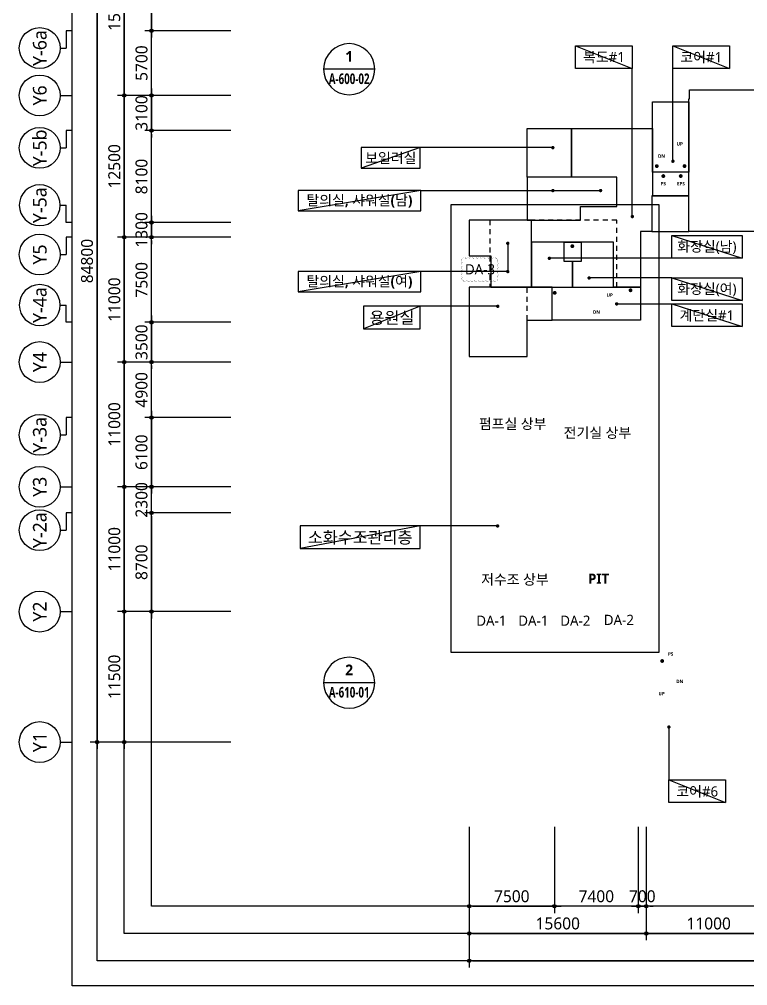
# Model space of a CAD drawing. Header units: millimetres. Extents: x -867282 to 190005487, y -1022614 to 455456909.
# Drawn here: x 532132 to 596318, y 36445 to 121625 of the extents above; entities that cross this region are included whole.
import ezdxf
from ezdxf.enums import TextEntityAlignment as Align

# ---------------------------------------------------------------- set-up
doc = ezdxf.new("R2010")
doc.units = ezdxf.units.MM
doc.header["$LTSCALE"] = 400
doc.header["$MEASUREMENT"] = 0
doc.header["$PDSIZE"] = -10
doc.linetypes.add('HID', pattern=[2, 1.1, -0.9])
doc.layers.get('0').update_dxf_attribs({"linetype": 'CONTINUOUS'})
doc.layers.get('Defpoints').update_dxf_attribs({"color": 153, "linetype": 'CONTINUOUS'})
for name, color, linetype in [('8', 8, 'CONTINUOUS'), ('A-ANNO-GRA1', 7, 'CONTINUOUS'), ('A-ANNO-TEXT1', 7, 'CONTINUOUS'), ('A-ANNO-TEXT2', 3, 'CONTINUOUS'), ('A-FLOR-MARK-ARCH', 1, 'CONTINUOUS'), ('A-ST-AXIS-BUB', 7, 'CONTINUOUS'), ('A-ST-AXIS-DIM', 7, 'CONTINUOUS'), ('AA-MKXS', 3, 'CONTINUOUS'), ('X-SEC-종$0$A-ST-AXIS-BUB', 7, 'CONTINUOUS')]:
    doc.layers.add(name, color=color, linetype=linetype)
for name, color, linetype, plot in [('A-ANNO-REV', 31, 'CONTINUOUS', False), ('Defpoint', 161, 'CONTINUOUS', False), ('면적', 210, 'CONTINUOUS', False)]:
    doc.layers.add(name, color=color, linetype=linetype, plot=plot)
doc.styles.add('2020음성 1차', font='')
doc.styles.add('SAMOO', font='romans.shx', dxfattribs={"bigfont": 'whgtxt.shx'})
doc.styles.add('SH_대대리576', font='malgun.ttf')
doc.styles.add('SH_진천_나눔', font='')
doc.styles.get('2020음성 1차').set_extended_font_data('NanumGothic', bold=True)
doc.styles.get('SH_진천_나눔').set_extended_font_data('NanumGothic', bold=True)
doc.dimstyles.new('SHP 600', dxfattribs={"dimscale": 300, "dimtxt": 3.5, "dimasz": 1, "dimexe": 2, "dimexo": 2, "dimgap": 1, "dimtad": 1, "dimdec": 0, "dimzin": 0, "dimdsep": 46, "dimtxsty": 'SH_대대리576', "dimblk": 'DIMDOT', "dimcen": 0.09, "dimclrt": 3, "dimadec": 0, "dimazin": 1, "dimtfac": 1, "dimtdec": 0, "dimtix": 1, "dimtmove": 2, "dimatfit": 0, "dimldrblk": 'DIMDOT', "dimfxl": 1, "dimtolj": 1, "dimtzin": 0, "dimarcsym": 0})

# ---------------------------------------------------------------- blocks, each defined once
blk = doc.blocks.new('DIMDOT')
at = {"color": 0}
blk.add_line((-2, 0), (2, 0), dxfattribs=at)
for radius in [0.5, 0.25]:
    blk.add_circle((0, 0), radius, dxfattribs=at)
blk = doc.blocks.new('*D67')
at = {"layer": 'A-ST-AXIS-DIM', "color": 0, "lineweight": -2, "transparency": 16777216}
for p, q in [((550782, 142716), (538382, 142716)), ((538982, 142416), (538982, 58216)), ((550782, 57916), (538382, 57916))]:
    blk.add_line(p, q, dxfattribs=at)
at = {"layer": 'Defpoints', "color": 0, "transparency": 16777216}
for p in [(551382, 142716), (538982, 57916), (551382, 57916)]:
    blk.add_point(p, dxfattribs=at)
at = {"layer": 'A-ST-AXIS-DIM', "color": 0, "linetype": 'ByBlock', "lineweight": -2, "transparency": 16777216, "xscale": 300, "yscale": 300, "zscale": 300}
for p, rotation in [((538982, 142716), 90), ((538982, 57916), 270)]:
    blk.add_blockref('DIMDOT', p, dxfattribs=dict(at, rotation=rotation))
at = {"layer": 'A-ST-AXIS-DIM', "color": 3, "transparency": 16777216, "insert": (538102, 100316), "char_height": 1050, "attachment_point": 5, "rotation": 90, "style": 'SH_대대리576'}
blk.add_mtext('\\A1;84800', dxfattribs=at)
blk = doc.blocks.new('*D68')
at = {"layer": 'A-ST-AXIS-DIM', "color": 0, "lineweight": -2, "transparency": 16777216}
for p, q in [((550782, 69416), (540782, 69416)), ((541382, 69116), (541382, 58216)), ((550782, 57916), (540782, 57916))]:
    blk.add_line(p, q, dxfattribs=at)
at = {"layer": 'Defpoints', "color": 0, "transparency": 16777216}
for p in [(551382, 69416), (541382, 57916), (551382, 57916)]:
    blk.add_point(p, dxfattribs=at)
at = {"layer": 'A-ST-AXIS-DIM', "color": 0, "linetype": 'ByBlock', "lineweight": -2, "transparency": 16777216, "xscale": 300, "yscale": 300, "zscale": 300}
for p, rotation in [((541382, 69416), 90), ((541382, 57916), 270)]:
    blk.add_blockref('DIMDOT', p, dxfattribs=dict(at, rotation=rotation))
at = {"layer": 'A-ST-AXIS-DIM', "color": 3, "transparency": 16777216, "insert": (540505, 63666), "char_height": 1050, "attachment_point": 5, "rotation": 90, "style": 'SH_대대리576'}
blk.add_mtext('\\A1;11500', dxfattribs=at)
blk = doc.blocks.new('*D69')
at = {"layer": 'A-ST-AXIS-DIM', "color": 0, "lineweight": -2, "transparency": 16777216}
for p, q in [((550782, 80416), (540782, 80416)), ((541382, 80116), (541382, 69716)), ((550782, 69416), (540782, 69416))]:
    blk.add_line(p, q, dxfattribs=at)
at = {"layer": 'Defpoints', "color": 0, "transparency": 16777216}
for p in [(551382, 80416), (541382, 69416), (551382, 69416)]:
    blk.add_point(p, dxfattribs=at)
at = {"layer": 'A-ST-AXIS-DIM', "color": 0, "linetype": 'ByBlock', "lineweight": -2, "transparency": 16777216, "xscale": 300, "yscale": 300, "zscale": 300}
for p, rotation in [((541382, 80416), 90), ((541382, 69416), 270)]:
    blk.add_blockref('DIMDOT', p, dxfattribs=dict(at, rotation=rotation))
at = {"layer": 'A-ST-AXIS-DIM', "color": 3, "transparency": 16777216, "insert": (540506, 74916), "char_height": 1050, "attachment_point": 5, "rotation": 90, "style": 'SH_대대리576'}
blk.add_mtext('\\A1;11000', dxfattribs=at)
blk = doc.blocks.new('*D70')
at = {"layer": 'A-ST-AXIS-DIM', "color": 0, "lineweight": -2, "transparency": 16777216}
for p, q in [((550782, 91416), (540782, 91416)), ((541382, 91116), (541382, 80716)), ((550782, 80416), (540782, 80416))]:
    blk.add_line(p, q, dxfattribs=at)
at = {"layer": 'Defpoints', "color": 0, "transparency": 16777216}
for p in [(551382, 91416), (541382, 80416), (551382, 80416)]:
    blk.add_point(p, dxfattribs=at)
at = {"layer": 'A-ST-AXIS-DIM', "color": 0, "linetype": 'ByBlock', "lineweight": -2, "transparency": 16777216, "xscale": 300, "yscale": 300, "zscale": 300}
for p, rotation in [((541382, 91416), 90), ((541382, 80416), 270)]:
    blk.add_blockref('DIMDOT', p, dxfattribs=dict(at, rotation=rotation))
at = {"layer": 'A-ST-AXIS-DIM', "color": 3, "transparency": 16777216, "insert": (540506, 85916), "char_height": 1050, "attachment_point": 5, "rotation": 90, "style": 'SH_대대리576'}
blk.add_mtext('\\A1;11000', dxfattribs=at)
blk = doc.blocks.new('*D71')
at = {"layer": 'A-ST-AXIS-DIM', "color": 0, "lineweight": -2, "transparency": 16777216}
for p, q in [((550782, 102416), (540782, 102416)), ((541382, 102116), (541382, 91716)), ((550782, 91416), (540782, 91416))]:
    blk.add_line(p, q, dxfattribs=at)
at = {"layer": 'Defpoints', "color": 0, "transparency": 16777216}
for p in [(551382, 102416), (541382, 91416), (551382, 91416)]:
    blk.add_point(p, dxfattribs=at)
at = {"layer": 'A-ST-AXIS-DIM', "color": 0, "linetype": 'ByBlock', "lineweight": -2, "transparency": 16777216, "xscale": 300, "yscale": 300, "zscale": 300}
for p, rotation in [((541382, 102416), 90), ((541382, 91416), 270)]:
    blk.add_blockref('DIMDOT', p, dxfattribs=dict(at, rotation=rotation))
at = {"layer": 'A-ST-AXIS-DIM', "color": 3, "transparency": 16777216, "insert": (540506, 96916), "char_height": 1050, "attachment_point": 5, "rotation": 90, "style": 'SH_대대리576'}
blk.add_mtext('\\A1;11000', dxfattribs=at)
blk = doc.blocks.new('*D72')
at = {"layer": 'A-ST-AXIS-DIM', "color": 0, "lineweight": -2, "transparency": 16777216}
for p, q in [((550782, 114916), (540782, 114916)), ((541382, 114616), (541382, 102716)), ((550782, 102416), (540782, 102416))]:
    blk.add_line(p, q, dxfattribs=at)
at = {"layer": 'Defpoints', "color": 0, "transparency": 16777216}
for p in [(551382, 114916), (541382, 102416), (551382, 102416)]:
    blk.add_point(p, dxfattribs=at)
at = {"layer": 'A-ST-AXIS-DIM', "color": 0, "linetype": 'ByBlock', "lineweight": -2, "transparency": 16777216, "xscale": 300, "yscale": 300, "zscale": 300}
for p, rotation in [((541382, 114916), 90), ((541382, 102416), 270)]:
    blk.add_blockref('DIMDOT', p, dxfattribs=dict(at, rotation=rotation))
at = {"layer": 'A-ST-AXIS-DIM', "color": 3, "transparency": 16777216, "insert": (540503, 108666), "char_height": 1050, "attachment_point": 5, "rotation": 90, "style": 'SH_대대리576'}
blk.add_mtext('\\A1;12500', dxfattribs=at)
blk = doc.blocks.new('*D73')
at = {"layer": 'A-ST-AXIS-DIM', "color": 0, "lineweight": -2, "transparency": 16777216}
for p, q in [((550782, 130216), (540782, 130216)), ((541382, 129916), (541382, 115216)), ((550782, 114916), (540782, 114916))]:
    blk.add_line(p, q, dxfattribs=at)
at = {"layer": 'Defpoints', "color": 0, "transparency": 16777216}
for p in [(551382, 130216), (541382, 114916), (551382, 114916)]:
    blk.add_point(p, dxfattribs=at)
at = {"layer": 'A-ST-AXIS-DIM', "color": 0, "linetype": 'ByBlock', "lineweight": -2, "transparency": 16777216, "xscale": 300, "yscale": 300, "zscale": 300}
for p, rotation in [((541382, 130216), 90), ((541382, 114916), 270)]:
    blk.add_blockref('DIMDOT', p, dxfattribs=dict(at, rotation=rotation))
at = {"layer": 'A-ST-AXIS-DIM', "color": 3, "transparency": 16777216, "insert": (540502, 122566), "char_height": 1050, "attachment_point": 5, "rotation": 90, "style": 'SH_대대리576'}
blk.add_mtext('\\A1;15300', dxfattribs=at)
blk = doc.blocks.new('*D171')
at = {"layer": 'A-ST-AXIS-DIM', "color": 0, "lineweight": -2, "transparency": 16777216}
for p, q in [((571782, 50445), (571782, 40445)), ((587382, 50445), (587382, 40445)), ((572082, 41045), (587082, 41045))]:
    blk.add_line(p, q, dxfattribs=at)
at = {"layer": 'Defpoints', "color": 0, "transparency": 16777216}
for p in [(571782, 51045), (587382, 51045), (587382, 41045)]:
    blk.add_point(p, dxfattribs=at)
at = {"layer": 'A-ST-AXIS-DIM', "color": 0, "linetype": 'ByBlock', "lineweight": -2, "transparency": 16777216, "xscale": 300, "yscale": 300, "zscale": 300, "rotation": 180}
blk.add_blockref('DIMDOT', (571782, 41045), dxfattribs=at)
at = {"layer": 'A-ST-AXIS-DIM', "color": 0, "linetype": 'ByBlock', "lineweight": -2, "transparency": 16777216, "xscale": 300, "yscale": 300, "zscale": 300}
blk.add_blockref('DIMDOT', (587382, 41045), dxfattribs=at)
at = {"layer": 'A-ST-AXIS-DIM', "color": 3, "transparency": 16777216, "insert": (579582, 41924), "char_height": 1050, "attachment_point": 5, "style": 'SH_대대리576'}
blk.add_mtext('\\A1;15600', dxfattribs=at)
blk = doc.blocks.new('*D172')
at = {"layer": 'A-ST-AXIS-DIM', "color": 0, "lineweight": -2, "transparency": 16777216}
for p, q in [((587382, 50445), (587382, 40445)), ((598382, 50445), (598382, 40445)), ((587682, 41045), (598082, 41045))]:
    blk.add_line(p, q, dxfattribs=at)
at = {"layer": 'Defpoints', "color": 0, "transparency": 16777216}
for p in [(587382, 51045), (598382, 51045), (598382, 41045)]:
    blk.add_point(p, dxfattribs=at)
at = {"layer": 'A-ST-AXIS-DIM', "color": 0, "linetype": 'ByBlock', "lineweight": -2, "transparency": 16777216, "xscale": 300, "yscale": 300, "zscale": 300, "rotation": 180}
blk.add_blockref('DIMDOT', (587382, 41045), dxfattribs=at)
at = {"layer": 'A-ST-AXIS-DIM', "color": 0, "linetype": 'ByBlock', "lineweight": -2, "transparency": 16777216, "xscale": 300, "yscale": 300, "zscale": 300}
blk.add_blockref('DIMDOT', (598382, 41045), dxfattribs=at)
at = {"layer": 'A-ST-AXIS-DIM', "color": 3, "transparency": 16777216, "insert": (592882, 41921), "char_height": 1050, "attachment_point": 5, "style": 'SH_대대리576'}
blk.add_mtext('\\A1;11000', dxfattribs=at)
blk = doc.blocks.new('*D183')
at = {"layer": 'A-ST-AXIS-DIM', "color": 0, "lineweight": -2, "transparency": 16777216}
for p, q in [((571782, 50445), (571782, 38045)), ((686382, 50445), (686382, 38045)), ((572082, 38645), (686082, 38645))]:
    blk.add_line(p, q, dxfattribs=at)
at = {"layer": 'Defpoints', "color": 0, "transparency": 16777216}
for p in [(571782, 51045), (686382, 51045), (686382, 38645)]:
    blk.add_point(p, dxfattribs=at)
at = {"layer": 'A-ST-AXIS-DIM', "color": 0, "linetype": 'ByBlock', "lineweight": -2, "transparency": 16777216, "xscale": 300, "yscale": 300, "zscale": 300, "rotation": 180}
blk.add_blockref('DIMDOT', (571782, 38645), dxfattribs=at)
at = {"layer": 'A-ST-AXIS-DIM', "color": 0, "linetype": 'ByBlock', "lineweight": -2, "transparency": 16777216, "xscale": 300, "yscale": 300, "zscale": 300}
blk.add_blockref('DIMDOT', (686382, 38645), dxfattribs=at)
at = {"layer": 'A-ST-AXIS-DIM', "color": 3, "transparency": 16777216, "insert": (629082, 39524), "char_height": 1050, "attachment_point": 5, "style": 'SH_대대리576'}
blk.add_mtext('\\A1;114600', dxfattribs=at)
blk = doc.blocks.new('A-ST-AXIS-BUB-1')
at = {"layer": 'A-ST-AXIS-BUB'}
blk.add_line((0, 350), (0, 0), dxfattribs=at)
blk.add_circle((0, 950), 600, dxfattribs=at)
blk = doc.blocks.new('A-ST-AXIS-BUB-2')
at = {"layer": 'X-SEC-종$0$A-ST-AXIS-BUB'}
blk.add_line((1800, 1050, -103000), (1800, 525, -103000), dxfattribs=at)
at = {"layer": 'X-SEC-종$0$A-ST-AXIS-BUB', "elevation": -103000}
blk.add_lwpolyline([(3323, 0), (3323, 525), (1800, 525)], dxfattribs=at)
at = {"layer": 'X-SEC-종$0$A-ST-AXIS-BUB'}
blk.add_circle((1800, 2850, -103000), 1800, dxfattribs=at)
blk = doc.blocks.new('*U392')
at = {"layer": 'AA-MKXS', "color": 3, "linetype": 'Continuous', "ltscale": 5}
blk.add_line((-5.999976, 0), (5.999976, 0), dxfattribs=at)
blk.add_circle((0, 0), 5.999976, dxfattribs=at)
at = {"layer": 'AA-MKXS', "style": 'SAMOO', "width": 0.85}
blk.add_attdef('ViewNUM', text='', height=2.5, dxfattribs=at).set_placement((0, 1), align=Align.BOTTOM_CENTER)
blk.add_attdef('SheetNUM', text='', height=2.5, dxfattribs=at).set_placement((0, -1), align=Align.TOP_CENTER)
blk = doc.blocks.new('*D455')
at = {"layer": 'A-ST-AXIS-DIM', "color": 0, "lineweight": -2, "transparency": 16777216}
for p, q in [((543782, 80716), (543782, 81016)), ((550782, 80416), (543182, 80416)), ((543782, 78116), (543782, 80416)), ((550782, 78116), (543182, 78116)), ((543782, 77816), (543782, 77516))]:
    blk.add_line(p, q, dxfattribs=at)
at = {"layer": 'Defpoints', "color": 0, "transparency": 16777216}
for p in [(543782, 80416), (551382, 80416), (551382, 78116)]:
    blk.add_point(p, dxfattribs=at)
at = {"layer": 'A-ST-AXIS-DIM', "color": 0, "linetype": 'ByBlock', "lineweight": -2, "transparency": 16777216, "xscale": 300, "yscale": 300, "zscale": 300}
for p, rotation in [((543782, 80416), 270), ((543782, 78116), 90)]:
    blk.add_blockref('DIMDOT', p, dxfattribs=dict(at, rotation=rotation))
at = {"layer": 'A-ST-AXIS-DIM', "color": 3, "transparency": 16777216, "insert": (542902, 79266), "char_height": 1050, "attachment_point": 5, "rotation": 90, "style": 'SH_대대리576'}
blk.add_mtext('\\A1;2300', dxfattribs=at)
blk = doc.blocks.new('*D456')
at = {"layer": 'A-ST-AXIS-DIM', "color": 0, "lineweight": -2, "transparency": 16777216}
for p, q in [((550782, 78116), (543182, 78116)), ((543782, 77816), (543782, 69716)), ((550782, 69416), (543182, 69416))]:
    blk.add_line(p, q, dxfattribs=at)
at = {"layer": 'Defpoints', "color": 0, "transparency": 16777216}
for p in [(551382, 78116), (543782, 69416), (551382, 69416)]:
    blk.add_point(p, dxfattribs=at)
at = {"layer": 'A-ST-AXIS-DIM', "color": 0, "linetype": 'ByBlock', "lineweight": -2, "transparency": 16777216, "xscale": 300, "yscale": 300, "zscale": 300}
for p, rotation in [((543782, 78116), 90), ((543782, 69416), 270)]:
    blk.add_blockref('DIMDOT', p, dxfattribs=dict(at, rotation=rotation))
at = {"layer": 'A-ST-AXIS-DIM', "color": 3, "transparency": 16777216, "insert": (542902, 73766), "char_height": 1050, "attachment_point": 5, "rotation": 90, "style": 'SH_대대리576'}
blk.add_mtext('\\A1;8700', dxfattribs=at)
blk = doc.blocks.new('*D457')
at = {"layer": 'A-ST-AXIS-DIM', "color": 0, "lineweight": -2, "transparency": 16777216}
for p, q in [((550782, 86516), (543182, 86516)), ((543782, 86216), (543782, 80716)), ((550782, 80416), (543182, 80416))]:
    blk.add_line(p, q, dxfattribs=at)
at = {"layer": 'Defpoints', "color": 0, "transparency": 16777216}
for p in [(551382, 86516), (543782, 80416), (551382, 80416)]:
    blk.add_point(p, dxfattribs=at)
at = {"layer": 'A-ST-AXIS-DIM', "color": 0, "linetype": 'ByBlock', "lineweight": -2, "transparency": 16777216, "xscale": 300, "yscale": 300, "zscale": 300}
for p, rotation in [((543782, 86516), 90), ((543782, 80416), 270)]:
    blk.add_blockref('DIMDOT', p, dxfattribs=dict(at, rotation=rotation))
at = {"layer": 'A-ST-AXIS-DIM', "color": 3, "transparency": 16777216, "insert": (542902, 83466), "char_height": 1050, "attachment_point": 5, "rotation": 90, "style": 'SH_대대리576'}
blk.add_mtext('\\A1;6100', dxfattribs=at)
blk = doc.blocks.new('*D458')
at = {"layer": 'A-ST-AXIS-DIM', "color": 0, "lineweight": -2, "transparency": 16777216}
for p, q in [((550782, 91416), (543182, 91416)), ((543782, 86816), (543782, 91116)), ((550782, 86516), (543182, 86516))]:
    blk.add_line(p, q, dxfattribs=at)
at = {"layer": 'Defpoints', "color": 0, "transparency": 16777216}
for p in [(543782, 91416), (551382, 91416), (551382, 86516)]:
    blk.add_point(p, dxfattribs=at)
at = {"layer": 'A-ST-AXIS-DIM', "color": 0, "linetype": 'ByBlock', "lineweight": -2, "transparency": 16777216, "xscale": 300, "yscale": 300, "zscale": 300}
for p, rotation in [((543782, 91416), 90), ((543782, 86516), 270)]:
    blk.add_blockref('DIMDOT', p, dxfattribs=dict(at, rotation=rotation))
at = {"layer": 'A-ST-AXIS-DIM', "color": 3, "transparency": 16777216, "insert": (542902, 88966), "char_height": 1050, "attachment_point": 5, "rotation": 90, "style": 'SH_대대리576'}
blk.add_mtext('\\A1;4900', dxfattribs=at)
blk = doc.blocks.new('*D459')
at = {"layer": 'A-ST-AXIS-DIM', "color": 0, "lineweight": -2, "transparency": 16777216}
for p, q in [((543782, 95216), (543782, 95516)), ((550782, 94916), (543182, 94916)), ((543782, 94916), (543782, 91416)), ((550782, 91416), (543182, 91416)), ((543782, 91116), (543782, 90816))]:
    blk.add_line(p, q, dxfattribs=at)
at = {"layer": 'Defpoints', "color": 0, "transparency": 16777216}
for p in [(551382, 94916), (543782, 91416), (551382, 91416)]:
    blk.add_point(p, dxfattribs=at)
at = {"layer": 'A-ST-AXIS-DIM', "color": 0, "linetype": 'ByBlock', "lineweight": -2, "transparency": 16777216, "xscale": 300, "yscale": 300, "zscale": 300}
for p, rotation in [((543782, 94916), 270), ((543782, 91416), 90)]:
    blk.add_blockref('DIMDOT', p, dxfattribs=dict(at, rotation=rotation))
at = {"layer": 'A-ST-AXIS-DIM', "color": 3, "transparency": 16777216, "insert": (542902, 93166), "char_height": 1050, "attachment_point": 5, "rotation": 90, "style": 'SH_대대리576'}
blk.add_mtext('\\A1;3500', dxfattribs=at)
blk = doc.blocks.new('*D460')
at = {"layer": 'A-ST-AXIS-DIM', "color": 0, "lineweight": -2, "transparency": 16777216}
for p, q in [((550782, 102416), (543182, 102416)), ((543782, 95216), (543782, 102116)), ((550782, 94916), (543182, 94916))]:
    blk.add_line(p, q, dxfattribs=at)
at = {"layer": 'Defpoints', "color": 0, "transparency": 16777216}
for p in [(543782, 102416), (551382, 102416), (551382, 94916)]:
    blk.add_point(p, dxfattribs=at)
at = {"layer": 'A-ST-AXIS-DIM', "color": 0, "linetype": 'ByBlock', "lineweight": -2, "transparency": 16777216, "xscale": 300, "yscale": 300, "zscale": 300}
for p, rotation in [((543782, 102416), 90), ((543782, 94916), 270)]:
    blk.add_blockref('DIMDOT', p, dxfattribs=dict(at, rotation=rotation))
at = {"layer": 'A-ST-AXIS-DIM', "color": 3, "transparency": 16777216, "insert": (542905, 98666), "char_height": 1050, "attachment_point": 5, "rotation": 90, "style": 'SH_대대리576'}
blk.add_mtext('\\A1;7500', dxfattribs=at)
blk = doc.blocks.new('*D461')
at = {"layer": 'A-ST-AXIS-DIM', "color": 0, "lineweight": -2, "transparency": 16777216}
for p, q in [((543782, 104016), (543782, 104316)), ((550782, 103716), (543182, 103716)), ((543782, 103716), (543782, 102416)), ((550782, 102416), (543182, 102416)), ((543782, 102116), (543782, 101816))]:
    blk.add_line(p, q, dxfattribs=at)
at = {"layer": 'Defpoints', "color": 0, "transparency": 16777216}
for p in [(551382, 103716), (543782, 102416), (551382, 102416)]:
    blk.add_point(p, dxfattribs=at)
at = {"layer": 'A-ST-AXIS-DIM', "color": 0, "linetype": 'ByBlock', "lineweight": -2, "transparency": 16777216, "xscale": 300, "yscale": 300, "zscale": 300}
for p, rotation in [((543782, 103716), 270), ((543782, 102416), 90)]:
    blk.add_blockref('DIMDOT', p, dxfattribs=dict(at, rotation=rotation))
at = {"layer": 'A-ST-AXIS-DIM', "color": 3, "transparency": 16777216, "insert": (542902, 103066), "char_height": 1050, "attachment_point": 5, "rotation": 90, "style": 'SH_대대리576'}
blk.add_mtext('\\A1;1300', dxfattribs=at)
blk = doc.blocks.new('*D462')
at = {"layer": 'A-ST-AXIS-DIM', "color": 0, "lineweight": -2, "transparency": 16777216}
for p, q in [((550782, 111816), (543182, 111816)), ((543782, 104016), (543782, 111516)), ((550782, 103716), (543182, 103716))]:
    blk.add_line(p, q, dxfattribs=at)
at = {"layer": 'Defpoints', "color": 0, "transparency": 16777216}
for p in [(543782, 111816), (551382, 111816), (551382, 103716)]:
    blk.add_point(p, dxfattribs=at)
at = {"layer": 'A-ST-AXIS-DIM', "color": 0, "linetype": 'ByBlock', "lineweight": -2, "transparency": 16777216, "xscale": 300, "yscale": 300, "zscale": 300}
for p, rotation in [((543782, 111816), 90), ((543782, 103716), 270)]:
    blk.add_blockref('DIMDOT', p, dxfattribs=dict(at, rotation=rotation))
at = {"layer": 'A-ST-AXIS-DIM', "color": 3, "transparency": 16777216, "insert": (542902, 107766), "char_height": 1050, "attachment_point": 5, "rotation": 90, "style": 'SH_대대리576'}
blk.add_mtext('\\A1;8100', dxfattribs=at)
blk = doc.blocks.new('*D463')
at = {"layer": 'A-ST-AXIS-DIM', "color": 0, "lineweight": -2, "transparency": 16777216}
for p, q in [((543782, 115216), (543782, 115516)), ((550782, 114916), (543182, 114916)), ((543782, 114916), (543782, 111816)), ((550782, 111816), (543182, 111816)), ((543782, 111516), (543782, 111216))]:
    blk.add_line(p, q, dxfattribs=at)
at = {"layer": 'Defpoints', "color": 0, "transparency": 16777216}
for p in [(551382, 114916), (543782, 111816), (551382, 111816)]:
    blk.add_point(p, dxfattribs=at)
at = {"layer": 'A-ST-AXIS-DIM', "color": 0, "linetype": 'ByBlock', "lineweight": -2, "transparency": 16777216, "xscale": 300, "yscale": 300, "zscale": 300}
for p, rotation in [((543782, 114916), 270), ((543782, 111816), 90)]:
    blk.add_blockref('DIMDOT', p, dxfattribs=dict(at, rotation=rotation))
at = {"layer": 'A-ST-AXIS-DIM', "color": 3, "transparency": 16777216, "insert": (542902, 113366), "char_height": 1050, "attachment_point": 5, "rotation": 90, "style": 'SH_대대리576'}
blk.add_mtext('\\A1;3100', dxfattribs=at)
blk = doc.blocks.new('*D464')
at = {"layer": 'A-ST-AXIS-DIM', "color": 0, "lineweight": -2, "transparency": 16777216}
for p, q in [((550782, 120616), (543182, 120616)), ((543782, 115216), (543782, 120316)), ((550782, 114916), (543182, 114916))]:
    blk.add_line(p, q, dxfattribs=at)
at = {"layer": 'Defpoints', "color": 0, "transparency": 16777216}
for p in [(543782, 120616), (551382, 120616), (551382, 114916)]:
    blk.add_point(p, dxfattribs=at)
at = {"layer": 'A-ST-AXIS-DIM', "color": 0, "linetype": 'ByBlock', "lineweight": -2, "transparency": 16777216, "xscale": 300, "yscale": 300, "zscale": 300}
for p, rotation in [((543782, 120616), 90), ((543782, 114916), 270)]:
    blk.add_blockref('DIMDOT', p, dxfattribs=dict(at, rotation=rotation))
at = {"layer": 'A-ST-AXIS-DIM', "color": 3, "transparency": 16777216, "insert": (542905, 117766), "char_height": 1050, "attachment_point": 5, "rotation": 90, "style": 'SH_대대리576'}
blk.add_mtext('\\A1;5700', dxfattribs=at)
blk = doc.blocks.new('*D465')
at = {"layer": 'A-ST-AXIS-DIM', "color": 0, "lineweight": -2, "transparency": 16777216}
for p, q in [((550782, 129416), (543182, 129416)), ((543782, 129116), (543782, 120916)), ((550782, 120616), (543182, 120616))]:
    blk.add_line(p, q, dxfattribs=at)
at = {"layer": 'Defpoints', "color": 0, "transparency": 16777216}
for p in [(551382, 129416), (543782, 120616), (551382, 120616)]:
    blk.add_point(p, dxfattribs=at)
at = {"layer": 'A-ST-AXIS-DIM', "color": 0, "linetype": 'ByBlock', "lineweight": -2, "transparency": 16777216, "xscale": 300, "yscale": 300, "zscale": 300}
for p, rotation in [((543782, 129416), 90), ((543782, 120616), 270)]:
    blk.add_blockref('DIMDOT', p, dxfattribs=dict(at, rotation=rotation))
at = {"layer": 'A-ST-AXIS-DIM', "color": 3, "transparency": 16777216, "insert": (542902, 125016), "char_height": 1050, "attachment_point": 5, "rotation": 90, "style": 'SH_대대리576'}
blk.add_mtext('\\A1;8800', dxfattribs=at)
blk = doc.blocks.new('*D495')
at = {"layer": 'A-ST-AXIS-DIM', "color": 0, "lineweight": -2, "transparency": 16777216}
for p, q in [((571782, 50445), (571782, 42845)), ((579282, 50445), (579282, 42845)), ((572082, 43445), (578982, 43445))]:
    blk.add_line(p, q, dxfattribs=at)
at = {"layer": 'Defpoints', "color": 0, "transparency": 16777216}
for p in [(571782, 51045), (579282, 51045), (579282, 43445)]:
    blk.add_point(p, dxfattribs=at)
at = {"layer": 'A-ST-AXIS-DIM', "color": 0, "linetype": 'ByBlock', "lineweight": -2, "transparency": 16777216, "xscale": 300, "yscale": 300, "zscale": 300, "rotation": 180}
blk.add_blockref('DIMDOT', (571782, 43445), dxfattribs=at)
at = {"layer": 'A-ST-AXIS-DIM', "color": 0, "linetype": 'ByBlock', "lineweight": -2, "transparency": 16777216, "xscale": 300, "yscale": 300, "zscale": 300}
blk.add_blockref('DIMDOT', (579282, 43445), dxfattribs=at)
at = {"layer": 'A-ST-AXIS-DIM', "color": 3, "transparency": 16777216, "insert": (575532, 44322), "char_height": 1050, "attachment_point": 5, "style": 'SH_대대리576'}
blk.add_mtext('\\A1;7500', dxfattribs=at)
blk = doc.blocks.new('*D496')
at = {"layer": 'A-ST-AXIS-DIM', "color": 0, "lineweight": -2, "transparency": 16777216}
for p, q in [((579282, 50445), (579282, 42845)), ((586682, 50445), (586682, 42845)), ((586382, 43445), (579582, 43445))]:
    blk.add_line(p, q, dxfattribs=at)
at = {"layer": 'Defpoints', "color": 0, "transparency": 16777216}
for p in [(579282, 51045), (586682, 51045), (579282, 43445)]:
    blk.add_point(p, dxfattribs=at)
at = {"layer": 'A-ST-AXIS-DIM', "color": 0, "linetype": 'ByBlock', "lineweight": -2, "transparency": 16777216, "xscale": 300, "yscale": 300, "zscale": 300, "rotation": 180}
blk.add_blockref('DIMDOT', (579282, 43445), dxfattribs=at)
at = {"layer": 'A-ST-AXIS-DIM', "color": 0, "linetype": 'ByBlock', "lineweight": -2, "transparency": 16777216, "xscale": 300, "yscale": 300, "zscale": 300}
blk.add_blockref('DIMDOT', (586682, 43445), dxfattribs=at)
at = {"layer": 'A-ST-AXIS-DIM', "color": 3, "transparency": 16777216, "insert": (582982, 44321), "char_height": 1050, "attachment_point": 5, "style": 'SH_대대리576'}
blk.add_mtext('\\A1;7400', dxfattribs=at)
blk = doc.blocks.new('*D497')
at = {"layer": 'A-ST-AXIS-DIM', "color": 0, "lineweight": -2, "transparency": 16777216}
for p, q in [((586682, 50445), (586682, 42845)), ((587382, 50445), (587382, 42845)), ((586382, 43445), (586082, 43445)), ((586682, 43445), (587382, 43445)), ((587682, 43445), (587982, 43445))]:
    blk.add_line(p, q, dxfattribs=at)
at = {"layer": 'Defpoints', "color": 0, "transparency": 16777216}
for p in [(586682, 51045), (587382, 51045), (587382, 43445)]:
    blk.add_point(p, dxfattribs=at)
at = {"layer": 'A-ST-AXIS-DIM', "color": 0, "linetype": 'ByBlock', "lineweight": -2, "transparency": 16777216, "xscale": 300, "yscale": 300, "zscale": 300}
blk.add_blockref('DIMDOT', (586682, 43445), dxfattribs=at)
at = {"layer": 'A-ST-AXIS-DIM', "color": 0, "linetype": 'ByBlock', "lineweight": -2, "transparency": 16777216, "xscale": 300, "yscale": 300, "zscale": 300, "rotation": 180}
blk.add_blockref('DIMDOT', (587382, 43445), dxfattribs=at)
at = {"layer": 'A-ST-AXIS-DIM', "color": 3, "transparency": 16777216, "insert": (587032, 44321), "char_height": 1050, "attachment_point": 5, "style": 'SH_대대리576'}
blk.add_mtext('\\A1;700', dxfattribs=at)
blk = doc.blocks.new('G$C349C1BBE')
at = {"layer": '면적'}
blk.add_lwpolyline([(110800, 18810), (108200, 18810), (108200, 14150), (108200, 14150), (108200, 11000), (19350, 11000), (19350, 22700), (19400, 22700), (19400, 23500), (55800, 23500), (55800, 22700), (55850, 22700), (55850, 14150), (59050, 14150), (59050, 22450), (59000, 22450), (59000, 23500), (110800, 23500), (110800, 22450), (110850, 22450), (110850, 18810)], dxfattribs=at)
for points in [[(16150, 22450), (19350, 22450), (19350, 16250), (16150, 16250)], [(5100, 20100), (9000, 20100), (9000, 15800), (5100, 15800)], [(9000, 20100), (16150, 20100), (16150, 14150), (16100, 14150), (16100, 14000), (16100, 11000), (15100, 11000), (15100, 6100), (12700, 6100), (12700, 10070), (9850, 10070), (9850, 10070), (8350, 10070), (8350, 10070), (5500, 10070), (5500, 12000), (9800, 12000), (9800, 13200), (13000, 13200), (13000, 15800), (9000, 15800)], [(16150, 14150), (19350, 14150), (19350, 16250), (16150, 16250)], [(5100, 15800), (5100, 12000), (9800, 12000), (9800, 13200), (13000, 13200), (13000, 15800)], [(16100, 11000), (19350, 11000), (19350, 14150), (16100, 14150)], [(0, 12000), (0, 8850), (1900, 8850), (1900, 6100), (5500, 6100), (5500, 12000)], [(5500, 10070), (5500, 6100), (9100, 6100), (9100, 8370), (8350, 8370), (8350, 10070)], [(9850, 8370), (8350, 8370), (8350, 10070), (9850, 10070)], [(9850, 10070), (9850, 8370), (9100, 8370), (9100, 6100), (12700, 6100), (12700, 10070)], [(0, 6100), (0, 0), (5100, 0), (5100, 3200), (7300, 3200), (7300, 6100)], [(7300, 6100), (15100, 6100), (15100, 3200), (7300, 3200)]]:
    blk.add_lwpolyline(points, close=True, dxfattribs=at)

msp = doc.modelspace()

# ---------------------------------------------------------------- linework, layer by layer
for points in [[(575176.2, 101877.2), (575176.2, 99392.9), (567503.9, 99392.9)], [(584773.1, 96542.5), (589621.5, 96542.5)]]:
    msp.add_lwpolyline(points)
at = {"const_width": 150}
msp.add_lwpolyline([(584698.1, 96542.5, 1), (584848.1, 96542.5, 1)], format="xyb", close=True, dxfattribs=at)
at = {"layer": '8', "linetype": 'HID'}
msp.add_lwpolyline([(571781.8, 98016.3), (571781.8, 91916.3), (576881.8, 91916.3), (576881.8, 98016.3), (584781.8, 98016.3), (584781.8, 103916.3), (573581.8, 103916.3), (573581.8, 98016.3)], close=True, dxfattribs=at)
at = {"layer": 'A-ANNO-GRA1'}
for points in [[(586153, 117296), (581153, 117296), (581153, 119296), (586153, 119296)], [(594729.1, 117296), (589729.1, 117296), (589729.1, 119296), (594729.1, 119296)], [(562268.6, 108514.3), (567468.6, 108514.3), (567468.6, 110314.3), (562268.6, 110314.3)], [(556703.9, 104733), (567503.9, 104733), (567503.9, 106533), (556703.9, 106533)], [(595821.5, 100559), (589621.5, 100559), (589621.5, 102559), (595821.5, 102559)], [(556703.9, 97592.9), (567503.9, 97592.9), (567503.9, 99392.9), (556703.9, 99392.9)], [(595821.5, 96828.7), (589621.5, 96828.7), (589621.5, 98828.7), (595821.5, 98828.7)], [(562468.6, 94331.9), (567468.6, 94331.9), (567468.6, 96331.9), (562468.6, 96331.9)], [(595821.5, 94542.5), (589621.5, 94542.5), (589621.5, 96542.5), (595821.5, 96542.5)], [(556868.6, 74966.3), (567468.6, 74966.3), (567468.6, 76966.3), (556868.6, 76966.3)], [(594373.9, 52577.4), (589373.9, 52577.4), (589373.9, 54577.4), (594373.9, 54577.4)]]:
    msp.add_lwpolyline(points, close=True, dxfattribs=at)
for points in [[(586153, 104239.6), (586153, 117296)], [(589729.1, 109118.3), (589729.1, 117296)], [(579148.5, 110314.3), (567468.6, 110314.3)], [(567468.6, 106533), (583354.5, 106533)], [(589621.5, 100559), (578839.6, 100559)], [(589621.5, 98828.7), (582270.7, 98828.7)], [(574294.8, 96331.9), (567468.6, 96331.9)], [(574281.8, 76966.3), (567468.6, 76966.3)], [(589373.9, 59241.3), (589373.9, 54577.4)]]:
    msp.add_lwpolyline(points, dxfattribs=at)
at = {"layer": 'A-ANNO-GRA1', "const_width": 150}
for points in [[(579073.5, 110314.3, 1), (579223.5, 110314.3, 1)], [(589654.1, 109118.3, 1), (589804.1, 109118.3, 1)], [(579073.5, 106533, 1), (579223.5, 106533, 1)], [(583279.5, 106533, 1), (583429.5, 106533, 1)], [(586078, 104239.6, 1), (586228, 104239.6, 1)], [(575101.2, 101877.2, 1), (575251.2, 101877.2, 1)], [(578764.6, 100559, 1), (578914.6, 100559, 1)], [(575101.2, 99392.9, 1), (575251.2, 99392.9, 1)], [(582270.7, 98828.7, 1), (582420.7, 98828.7, 1)], [(574219.8, 96331.9, 1), (574369.8, 96331.9, 1)], [(574206.8, 76966.3, 1), (574356.8, 76966.3, 1)], [(589448.9, 59241.3, 1), (589298.9, 59241.3, 1)]]:
    msp.add_lwpolyline(points, format="xyb", close=True, dxfattribs=at)
at = {"layer": 'A-ANNO-REV'}
msp.add_lwpolyline([(571172.8, 100533, 0, 33.3, -0.5206), (571506.2, 100533, 0, 33.3, -0.5206), (571839.5, 100533, 0, 33.3, -0.5206), (572172.8, 100533, 0, 33.3, -0.5206), (572506.2, 100533, 0, 33.3, -0.5206), (572839.5, 100533, 0, 33.3, -0.5206), (573172.8, 100533, 0, 33.3, -0.5206), (573506.2, 100533, 0, 33.3, -0.5206), (573839.5, 100533, 0, 33.3, -0.5206), (574172.8, 100533, 0, 33.3, -0.5206), (574237.4, 100264.2, 0, 33.3, -0.5206), (574237.4, 99930.9, 0, 33.3, -0.5206), (574237.4, 99597.5, 0, 33.3, -0.5206), (574237.4, 99264.2, 0, 33.3, -0.5206), (574237.4, 98930.9, 0, 33.3, -0.5206), (574231.8, 98603.1, 0, 33.3, -0.5206), (573898.5, 98603.1, 0, 33.3, -0.5206), (573565.1, 98603.1, 0, 33.3, -0.5206), (573231.8, 98603.1, 0, 33.3, -0.5206), (572898.5, 98603.1, 0, 33.3, -0.5206), (572565.2, 98603.1, 0, 33.3, -0.5206), (572231.8, 98603.1, 0, 33.3, -0.5206), (571898.5, 98603.1, 0, 33.3, -0.5206), (571565.2, 98603.1, 0, 33.3, -0.5206), (571231.8, 98603.1, 0, 33.3, -0.5206), (571172.8, 98877.4, 0, 33.3, -0.5206), (571172.8, 99210.8, 0, 33.3, -0.5206), (571172.8, 99544.1, 0, 33.3, -0.5206), (571172.8, 99877.4, 0, 33.3, -0.5206), (571172.8, 100210.8, 0, 33.3, -0.5206), (571172.8, 100533, 0, 33.3, -0.5206)], format="xyseb", close=True, dxfattribs=at)
at = {"layer": 'A-FLOR-MARK-ARCH', "const_width": 168.8}
for points in [[(588220.8, 108689.3, 1), (588389.5, 108689.3, 1)], [(590672, 108689.3, 1), (590840.8, 108689.3, 1)], [(588800.3, 107811.3, 1), (588969, 107811.3, 1)], [(590334.5, 107811.3, 1), (590503.3, 107811.3, 1)], [(580780.7, 101631.3, 1), (580949.4, 101631.3, 1)], [(579228.7, 97511.4, 1), (579397.5, 97511.4, 1)], [(585912.7, 97741.1, 1), (586081.4, 97741.1, 1)], [(588697.4, 65066.3, 1), (588866.2, 65066.3, 1)]]:
    msp.add_lwpolyline(points, format="xyb", close=True, dxfattribs=at)
at = {"layer": 'Defpoint'}
for p, q in [((581153, 119296), (586153, 117296)), ((589729.1, 119296), (594729.1, 117296)), ((567468.6, 110314.3), (562268.6, 108514.3)), ((567503.9, 106533), (556703.9, 104733)), ((589621.5, 102559), (595821.5, 100559)), ((567503.9, 99392.9), (556703.9, 97592.9)), ((589621.5, 98828.7), (595821.5, 96828.7)), ((567468.6, 96331.9), (562468.6, 94331.9)), ((589621.5, 96542.5), (595821.5, 94542.5)), ((567468.6, 76966.3), (556868.6, 74966.3)), ((589373.9, 54577.4), (594373.9, 52577.4))]:
    msp.add_line(p, q, dxfattribs=at)
for points in [[(707981.8, 36444.9), (536781.8, 36444.9), (536781.8, 165016.3), (707981.8, 165016.3)], [(705781.8, 38644.9), (538981.8, 38644.9), (538981.8, 162816.3), (705781.8, 162816.3)], [(703381.8, 41044.9), (541381.8, 41044.9), (541381.8, 160416.3), (703381.8, 160416.3)], [(700981.8, 43444.9), (543781.8, 43444.9), (543781.8, 158016.3), (700981.8, 158016.3)], [(588481.8, 65816.3), (570181.8, 65816.3), (570181.8, 105316.3), (588481.8, 105316.3)]]:
    msp.add_lwpolyline(points, close=True, dxfattribs=at)

# ---------------------------------------------------------------- block references
ref = msp.add_blockref('*U392', (561200.1, 117229.8), dxfattribs=dict(xscale=-375.0015000059622, yscale=375.0015000059622, zscale=375.0015000059622))
ref.add_attrib('SheetNUM', 'A-600-02', dxfattribs={"layer": 'AA-MKXS', "height": 937.5, "style": '2020음성 1차', "width": 0.7}).set_placement((561200.1, 116854.8), align=Align.TOP_CENTER)
ref.add_attrib('ViewNUM', '1', dxfattribs={"layer": 'AA-MKXS', "height": 937.5, "style": '2020음성 1차'}).set_placement((561200.1, 117604.8), align=Align.BOTTOM_CENTER)
msp.add_blockref('G$C349C1BBE', (571781.8, 91916.3))
ref = msp.add_blockref('*U392', (561200.1, 63152.9), dxfattribs=dict(xscale=-375.0015000059622, yscale=375.0015000059622, zscale=375.0015000059622))
ref.add_attrib('SheetNUM', 'A-610-01', dxfattribs={"layer": 'AA-MKXS', "height": 937.5, "style": '2020음성 1차', "width": 0.7}).set_placement((561200.1, 62777.9), align=Align.TOP_CENTER)
ref.add_attrib('ViewNUM', '2', dxfattribs={"layer": 'AA-MKXS', "height": 937.5, "style": '2020음성 1차'}).set_placement((561200.1, 63527.9), align=Align.BOTTOM_CENTER)
at = {"layer": 'A-ST-AXIS-BUB'}
for p, rotation in [((536781.8, 117293.4), 90), ((536781.8, 108493.4), 90), ((536781.8, 99093.4), 90.00000000000001), ((536781.8, 83193.4), 90), ((536781.8, 74793.4), 90)]:
    msp.add_blockref('A-ST-AXIS-BUB-2', p, dxfattribs=dict(at, rotation=rotation))
at = {"layer": 'A-ST-AXIS-BUB', "xscale": 3, "yscale": 3, "zscale": 3, "rotation": 90}
for p in [(536781.8, 114916.3), (536781.8, 91416.3), (536781.8, 80416.3), (536781.8, 69416.3), (536781.8, 57916.3)]:
    msp.add_blockref('A-ST-AXIS-BUB-1', p, dxfattribs=at)
at = {"layer": 'A-ST-AXIS-BUB', "xscale": -1}
for p, rotation in [((536781.8, 107039.2), 89.99999999999994), ((536781.8, 98239.2), 89.99999999999997)]:
    msp.add_blockref('A-ST-AXIS-BUB-2', p, dxfattribs=dict(at, rotation=rotation))

# ---------------------------------------------------------------- texts
at = {"layer": 'A-ANNO-TEXT1', "style": 'SH_대대리576'}
for s, p in [('Y-6a', (533931.8, 119093.4)), ('Y6', (533931.8, 114916.3)), ('Y-5b', (533931.8, 110293.4)), ('Y-5a', (533931.8, 105239.2)), ('Y5', (533931.8, 100893.4)), ('Y-4a', (533931.8, 96439.2)), ('Y4', (533931.8, 91416.3)), ('Y-3a', (533931.8, 84993.4)), ('Y3', (533931.8, 80416.3)), ('Y-2a', (533931.8, 76593.4)), ('Y2', (533931.8, 69416.3)), ('Y1', (533931.8, 57916.3))]:
    msp.add_text(s, height=1200, rotation=90, dxfattribs=at).set_placement(p, align=Align.MIDDLE_CENTER)
at = {"layer": 'A-ANNO-TEXT1', "style": 'SH_진천_나눔'}
for s, p in [('UP', (590331.8, 110646.3)), ('DN', (588731.8, 109566.3)), ('PS', (588881.8, 107141.3)), ('EPS', (590431.8, 107141.3)), ('UP', (584153.9, 97316.3)), ('PS', (589531.8, 65691.3)), ('DN', (590331.8, 63266.3)), ('UP', (588731.8, 62186.3))]:
    msp.add_text(s, height=300, dxfattribs=at).set_placement(p, align=Align.MIDDLE)
msp.add_text('DN', height=300, dxfattribs=at).set_placement((582684, 95669.5))
at = {"layer": 'A-ANNO-TEXT2'}
for s, height, style, p in [('복도#1', 900, 'SH_대대리576', (583653, 118296)), ('코어#1', 900, 'SH_대대리576', (592229.1, 118296)), ('보일러실', 900, 'SH_진천_나눔', (564868.6, 109414.3)), ('탈의실, 샤워실(남)', 900, 'SH_진천_나눔', (562103.9, 105633)), ('화장실(남)', 900, 'SH_대대리576', (592721.5, 101559)), ('탈의실, 샤워실(여)', 900, 'SH_진천_나눔', (562103.9, 98492.9)), ('화장실(여)', 900, 'SH_대대리576', (592721.5, 97828.7)), ('용원실', 1050, 'SH_진천_나눔', (564968.6, 95331.9)), ('계단실#1', 900, 'SH_대대리576', (592721.5, 95542.5)), ('펌프실 상부', 900, 'SH_진천_나눔', (575608, 85979.6)), ('전기실 상부', 900, 'SH_진천_나눔', (583079, 85193.5)), ('소화수조관리층', 1050, 'SH_진천_나눔', (562168.6, 75966.3)), ('저수조 상부', 900, 'SH_진천_나눔', (575805.1, 72253.5)), ('PIT', 900, 'SH_진천_나눔', (583181.8, 72316.3)), ('코어#6', 900, 'SH_대대리576', (591873.9, 53577.4))]:
    msp.add_text(s, height=height, dxfattribs=dict(at, style=style)).set_placement(p, align=Align.MIDDLE)
at = {"layer": 'A-ANNO-TEXT2', "style": 'SH_대대리576'}
for s, p in [('DA-3', (572731.8, 99591.3)), ('DA-1', (573731.8, 68616.3)), ('DA-1', (577431.8, 68616.3)), ('DA-2', (581131.8, 68616.3)), ('DA-2', (584968.6, 68686.9))]:
    msp.add_text(s, height=900, dxfattribs=at).set_placement(p, align=Align.MIDDLE_CENTER)

# ---------------------------------------------------------------- dimensions: what is measured, and where the dimension line sits
at = {"layer": 'A-ST-AXIS-DIM'}
for base, p1, p2, angle, picture, middle in [((538981.8, 57916.3), (551381.8, 142716.3), (551381.8, 57916.3), 90, '*D67', (538102.4, 100316.3)), ((541381.8, 114916.3), (551381.8, 130216.3), (551381.8, 114916.3), 90, '*D73', (540502.4, 122566.3)), ((543781.8, 120616.3), (551381.8, 129416.3), (551381.8, 120616.3), 90, '*D465', (542902.4, 125016.3)), ((543781.8, 120616.3), (551381.8, 114916.3), (551381.8, 120616.3), 270, '*D464', (542904.6, 117766.3)), ((541381.8, 102416.3), (551381.8, 114916.3), (551381.8, 102416.3), 90, '*D72', (540503.1, 108666.3)), ((543781.8, 111816.3), (551381.8, 114916.3), (551381.8, 111816.3), 90, '*D463', (542902.4, 113366.3)), ((543781.8, 111816.3), (551381.8, 103716.3), (551381.8, 111816.3), 270, '*D462', (542902.4, 107766.3)), ((543781.8, 102416.3), (551381.8, 103716.3), (551381.8, 102416.3), 90, '*D461', (542902.4, 103066.3)), ((541381.8, 91416.3), (551381.8, 102416.3), (551381.8, 91416.3), 90, '*D71', (540506.1, 96916.3)), ((543781.8, 102416.3), (551381.8, 94916.3), (551381.8, 102416.3), 270, '*D460', (542904.6, 98666.3)), ((543781.8, 91416.3), (551381.8, 94916.3), (551381.8, 91416.3), 90, '*D459', (542902.4, 93166.3)), ((541381.8, 80416.3), (551381.8, 91416.3), (551381.8, 80416.3), 90, '*D70', (540506.1, 85916.3)), ((543781.8, 91416.3), (551381.8, 86516.3), (551381.8, 91416.3), 270, '*D458', (542902.4, 88966.3)), ((543781.8, 80416.3), (551381.8, 86516.3), (551381.8, 80416.3), 90, '*D457', (542902.4, 83466.3)), ((541381.8, 69416.3), (551381.8, 80416.3), (551381.8, 69416.3), 90, '*D69', (540506.1, 74916.3)), ((543781.8, 80416.3), (551381.8, 78116.3), (551381.8, 80416.3), 270, '*D455', (542902.4, 79266.3)), ((543781.8, 69416.3), (551381.8, 78116.3), (551381.8, 69416.3), 90, '*D456', (542902.4, 73766.3)), ((541381.8, 57916.3), (551381.8, 69416.3), (551381.8, 57916.3), 90, '*D68', (540504.6, 63666.3)), ((587381.8, 41044.9), (571781.8, 51044.9), (587381.8, 51044.9), 180, '*D171', (579581.8, 41924.3)), ((686381.8, 38644.9), (571781.8, 51044.9), (686381.8, 51044.9), 180, '*D183', (629081.8, 39524.3)), ((579281.8, 43444.9), (571781.8, 51044.9), (579281.8, 51044.9), 0, '*D495', (575531.8, 44322.1)), ((579281.8, 43444.9), (586681.8, 51044.9), (579281.8, 51044.9), 180, '*D496', (582981.8, 44320.6)), ((587381.8, 43444.9), (586681.8, 51044.9), (587381.8, 51044.9), 0, '*D497', (587031.8, 44320.6)), ((598381.8, 41044.9), (587381.8, 51044.9), (598381.8, 51044.9), 180, '*D172', (592881.8, 41920.6))]:
    dim = msp.add_linear_dim(base=base, p1=p1, p2=p2, angle=angle, dimstyle='SHP 600', dxfattribs=at)
    dim.commit()
    dim.dimension.update_dxf_attribs({"geometry": picture, "text_midpoint": middle})

doc.saveas('drawing.dxf')
